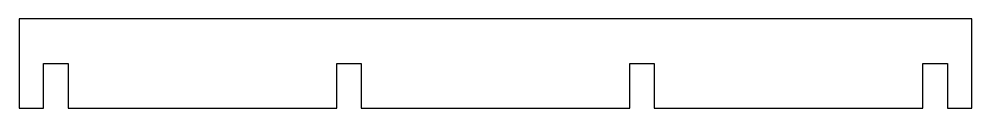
# Model space of a CAD drawing. Header units: millimetres. Extents: x -11 to 202, y 0 to 20.
import ezdxf

# ---------------------------------------------------------------- set-up
doc = ezdxf.new("R2010")
doc.units = ezdxf.units.MM
doc.layers.get('0').update_dxf_attribs({"linetype": 'CONTINUOUS'})

msp = doc.modelspace()

# ---------------------------------------------------------------- linework, layer by layer
msp.add_lwpolyline([(0, 0), (60, 0), (60, 10), (65.5, 10), (65.5, 0), (125.5, 0), (125.5, 10), (131, 10), (131, 0), (191, 0), (191, 10), (196.5, 10), (196.5, 0), (202, 0), (202, 20), (-11, 20), (-11, 0), (-5.5, 0), (-5.5, 10), (0, 10)], close=True)

doc.saveas('drawing.dxf')
